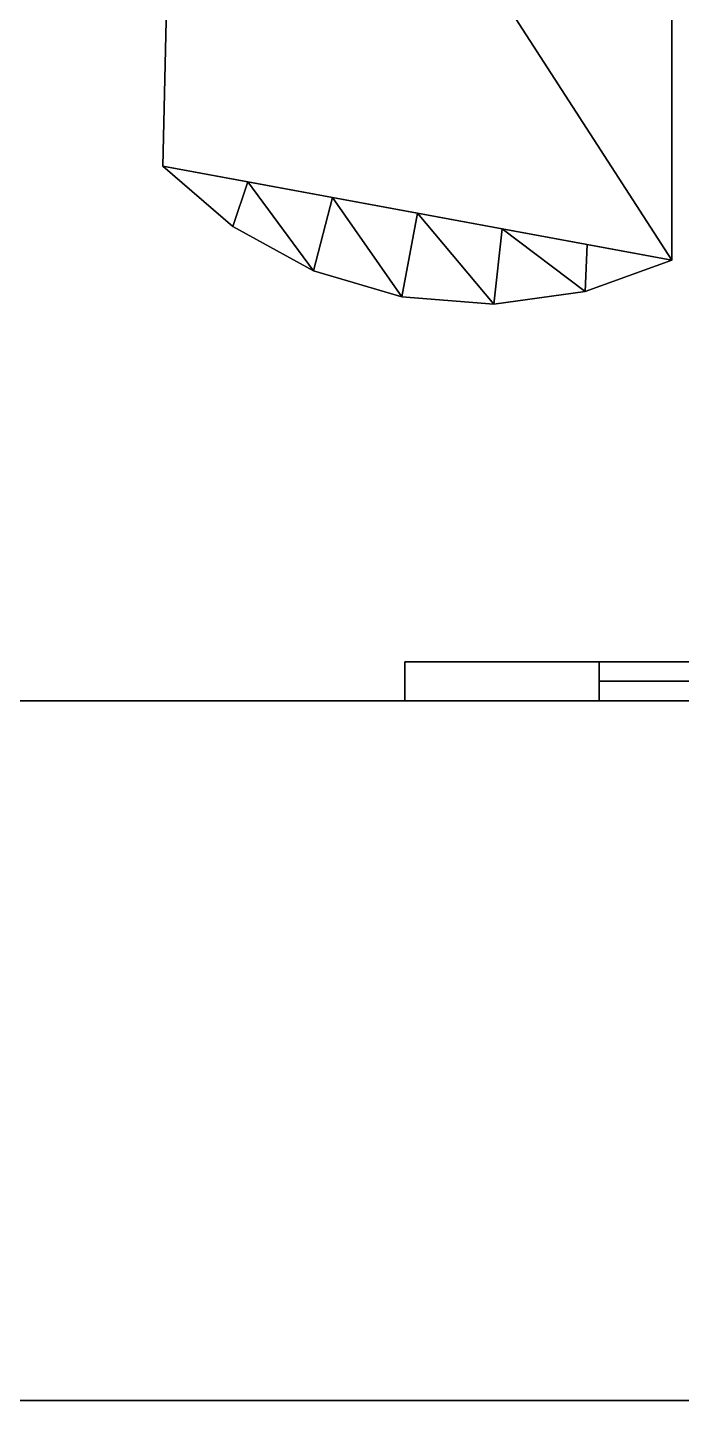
# Model space of a CAD drawing. Extents: x -469 to 3226, y 1395 to 4288.
# Drawn here: x 2039.26 to 2056.09, y 3539.89 to 3575.34 of the extents above; entities that cross this region are included whole.
import ezdxf

# ---------------------------------------------------------------- set-up
doc = ezdxf.new("R2010")
doc.units = 0
for name, color, linetype in [('LAYER0', 7, 'CONTINUOUS'), ('LAYER1', 7, 'CONTINUOUS'), ('LAYER161', 7, 'CONTINUOUS'), ('LAYER168', 7, 'CONTINUOUS'), ('LAYER169', 7, 'CONTINUOUS'), ('LAYER172', 7, 'CONTINUOUS'), ('LAYER288', 253, 'CONTINUOUS'), ('LAYER290', 28, 'CONTINUOUS'), ('LAYER291', 253, 'CONTINUOUS'), ('LAYER293', 28, 'CONTINUOUS'), ('LAYER294', 253, 'CONTINUOUS'), ('LAYER296', 28, 'CONTINUOUS'), ('LAYER297', 253, 'CONTINUOUS'), ('LAYER299', 28, 'CONTINUOUS'), ('LAYER300', 253, 'CONTINUOUS'), ('LAYER302', 28, 'CONTINUOUS'), ('LAYER303', 9, 'CONTINUOUS'), ('LAYER339', 9, 'CONTINUOUS')]:
    doc.layers.add(name, color=color, linetype=linetype)

msp = doc.modelspace()

# ---------------------------------------------------------------- linework, layer by layer
at = {"layer": 'LAYER0', "invisible_edges": 1}
for points in [[(3116.174, 4288.024, -5), (-468.8259, 1395.024, -5), (-468.8259, 4288.024, -5), (3116.174, 4288.024, -5)], [(-468.8259, 1395.024, -5), (3116.174, 4288.024, -5), (3116.174, 1395.024, -5), (-468.8259, 1395.024, -5)], [(3116.174, 1395.024), (-468.8259, 4288.024), (-468.8259, 1395.024), (3116.174, 1395.024)], [(-468.8259, 4288.024), (3116.174, 1395.024), (3116.174, 4288.024), (-468.8259, 4288.024)]]:
    msp.add_3dface(points, dxfattribs=at)
at = {"layer": 'LAYER161', "invisible_edges": 1}
for points in [[(1284.466, 4138.024, 2379), (2070.466, 3558.024, 2379), (2070.466, 4138.024, 2379), (1284.466, 4138.024, 2379)], [(2070.466, 3558.024, 2379), (1284.466, 4138.024, 2379), (1284.466, 3558.024, 2379), (2070.466, 3558.024, 2379)], [(1284.466, 3558.024, 2361), (2070.466, 4138.024, 2361), (2070.466, 3558.024, 2361), (1284.466, 3558.024, 2361)], [(2070.466, 4138.024, 2361), (1284.466, 3558.024, 2361), (1284.466, 4138.024, 2361), (2070.466, 4138.024, 2361)], [(1284.466, 3558.024, 2361), (2070.466, 3558.024, 2379), (1284.466, 3558.024, 2379), (1284.466, 3558.024, 2361)], [(2070.466, 3558.024, 2379), (1284.466, 3558.024, 2361), (2070.466, 3558.024, 2361), (2070.466, 3558.024, 2379)]]:
    msp.add_3dface(points, dxfattribs=at)
at = {"layer": 'LAYER168', "invisible_edges": 1}
for points in [[(1284.466, 4113.424, 2056), (2070.466, 3558.024, 2056), (2070.466, 4113.424, 2056), (1284.466, 4113.424, 2056)], [(2070.466, 3558.024, 2056), (1284.466, 4113.424, 2056), (1284.466, 3558.024, 2056), (2070.466, 3558.024, 2056)], [(1284.466, 3558.024, 2038), (2070.466, 4113.424, 2038), (2070.466, 3558.024, 2038), (1284.466, 3558.024, 2038)], [(2070.466, 4113.424, 2038), (1284.466, 3558.024, 2038), (1284.466, 4113.424, 2038), (2070.466, 4113.424, 2038)], [(1284.466, 3558.024, 2038), (2070.466, 3558.024, 2056), (1284.466, 3558.024, 2056), (1284.466, 3558.024, 2038)], [(2070.466, 3558.024, 2056), (1284.466, 3558.024, 2038), (2070.466, 3558.024, 2038), (2070.466, 3558.024, 2056)]]:
    msp.add_3dface(points, dxfattribs=at)
at = {"layer": 'LAYER169', "invisible_edges": 1}
for points in [[(1284.466, 4113.424, 916), (2070.466, 3558.024, 916), (2070.466, 4113.424, 916), (1284.466, 4113.424, 916)], [(2070.466, 3558.024, 916), (1284.466, 4113.424, 916), (1284.466, 3558.024, 916), (2070.466, 3558.024, 916)], [(1284.466, 3558.024, 898), (2070.466, 4113.424, 898), (2070.466, 3558.024, 898), (1284.466, 3558.024, 898)], [(2070.466, 4113.424, 898), (1284.466, 3558.024, 898), (1284.466, 4113.424, 898), (2070.466, 4113.424, 898)], [(1284.466, 3558.024, 898), (2070.466, 3558.024, 916), (1284.466, 3558.024, 916), (1284.466, 3558.024, 898)], [(2070.466, 3558.024, 916), (1284.466, 3558.024, 898), (2070.466, 3558.024, 898), (2070.466, 3558.024, 916)]]:
    msp.add_3dface(points, dxfattribs=at)
at = {"layer": 'LAYER172', "invisible_edges": 1}
for points in [[(2070.466, 4138.024, 80), (1284.466, 3558.024, 80), (1284.466, 4138.024, 80), (2070.466, 4138.024, 80)], [(1284.466, 3558.024, 80), (2070.466, 4138.024, 80), (2070.466, 3558.024, 80), (1284.466, 3558.024, 80)], [(2070.466, 3558.024, 98), (1284.466, 4138.024, 98), (1284.466, 3558.024, 98), (2070.466, 3558.024, 98)], [(1284.466, 4138.024, 98), (2070.466, 3558.024, 98), (2070.466, 4138.024, 98), (1284.466, 4138.024, 98)], [(2070.466, 3558.024, 98), (1284.466, 3558.024, 80), (2070.466, 3558.024, 80), (2070.466, 3558.024, 98)], [(1284.466, 3558.024, 80), (2070.466, 3558.024, 98), (1284.466, 3558.024, 98), (1284.466, 3558.024, 80)]]:
    msp.add_3dface(points, dxfattribs=at)
at = {"layer": 'LAYER288'}
for points in [[(2043.132, 3589.013, 189.7), (2042.741, 3571.779, 189.7), (2055.841, 3569.358, 189.7), (2043.132, 3589.013, 189.7)], [(2042.741, 3571.779, 176.3), (2042.741, 3571.779, 189.7), (2043.132, 3589.013, 189.7), (2042.741, 3571.779, 176.3)], [(2042.741, 3571.779, 176.3), (2043.132, 3589.013, 189.7), (2043.132, 3589.013, 176.3), (2042.741, 3571.779, 176.3)], [(2042.741, 3571.779, 176.3), (2043.132, 3589.013, 176.3), (2055.841, 3569.358, 176.3), (2042.741, 3571.779, 176.3)], [(2043.132, 3589.013, 189.7), (2055.841, 3569.358, 189.7), (2055.841, 3589.013, 189.7), (2043.132, 3589.013, 189.7)], [(2055.841, 3569.358, 176.3), (2043.132, 3589.013, 176.3), (2055.841, 3589.013, 176.3), (2055.841, 3569.358, 176.3)], [(2055.841, 3569.358, 176.3), (2055.841, 3589.013, 176.3), (2055.841, 3569.358, 189.7), (2055.841, 3569.358, 176.3)], [(2055.841, 3569.358, 189.7), (2055.841, 3589.013, 176.3), (2055.841, 3589.013, 189.7), (2055.841, 3569.358, 189.7)], [(2044.536, 3570.227, 176.3), (2044.536, 3570.227, 189.7), (2042.741, 3571.779, 189.7), (2044.536, 3570.227, 176.3)], [(2044.536, 3570.227, 176.3), (2042.741, 3571.779, 189.7), (2042.741, 3571.779, 176.3), (2044.536, 3570.227, 176.3)], [(2044.536, 3570.227, 189.7), (2044.924, 3571.375, 189.7), (2042.741, 3571.779, 189.7), (2044.536, 3570.227, 189.7)], [(2044.924, 3571.375, 176.3), (2044.536, 3570.227, 176.3), (2042.741, 3571.779, 176.3), (2044.924, 3571.375, 176.3)], [(2046.618, 3569.087, 189.7), (2044.924, 3571.375, 189.7), (2044.536, 3570.227, 189.7), (2046.618, 3569.087, 189.7)], [(2044.924, 3571.375, 176.3), (2046.618, 3569.087, 176.3), (2044.536, 3570.227, 176.3), (2044.924, 3571.375, 176.3)], [(2046.618, 3569.087, 189.7), (2047.108, 3570.972, 189.7), (2044.924, 3571.375, 189.7), (2046.618, 3569.087, 189.7)], [(2047.108, 3570.972, 176.3), (2046.618, 3569.087, 176.3), (2044.924, 3571.375, 176.3), (2047.108, 3570.972, 176.3)], [(2048.893, 3568.411, 189.7), (2047.108, 3570.972, 189.7), (2046.618, 3569.087, 189.7), (2048.893, 3568.411, 189.7)], [(2047.108, 3570.972, 176.3), (2048.893, 3568.411, 176.3), (2046.618, 3569.087, 176.3), (2047.108, 3570.972, 176.3)], [(2048.893, 3568.411, 189.7), (2049.291, 3570.568, 189.7), (2047.108, 3570.972, 189.7), (2048.893, 3568.411, 189.7)], [(2049.291, 3570.568, 176.3), (2048.893, 3568.411, 176.3), (2047.108, 3570.972, 176.3), (2049.291, 3570.568, 176.3)], [(2051.259, 3568.229, 189.7), (2049.291, 3570.568, 189.7), (2048.893, 3568.411, 189.7), (2051.259, 3568.229, 189.7)], [(2049.291, 3570.568, 176.3), (2051.259, 3568.229, 176.3), (2048.893, 3568.411, 176.3), (2049.291, 3570.568, 176.3)], [(2051.259, 3568.229, 189.7), (2051.474, 3570.165, 189.7), (2049.291, 3570.568, 189.7), (2051.259, 3568.229, 189.7)], [(2051.474, 3570.165, 176.3), (2051.259, 3568.229, 176.3), (2049.291, 3570.568, 176.3), (2051.474, 3570.165, 176.3)], [(2046.618, 3569.087, 176.3), (2046.618, 3569.087, 189.7), (2044.536, 3570.227, 189.7), (2046.618, 3569.087, 176.3)], [(2046.618, 3569.087, 176.3), (2044.536, 3570.227, 189.7), (2044.536, 3570.227, 176.3), (2046.618, 3569.087, 176.3)], [(2053.61, 3568.55, 189.7), (2051.474, 3570.165, 189.7), (2051.259, 3568.229, 189.7), (2053.61, 3568.55, 189.7)], [(2051.474, 3570.165, 176.3), (2053.61, 3568.55, 176.3), (2051.259, 3568.229, 176.3), (2051.474, 3570.165, 176.3)], [(2053.61, 3568.55, 189.7), (2053.658, 3569.761, 189.7), (2051.474, 3570.165, 189.7), (2053.61, 3568.55, 189.7)], [(2053.658, 3569.761, 176.3), (2053.61, 3568.55, 176.3), (2051.474, 3570.165, 176.3), (2053.658, 3569.761, 176.3)], [(2055.841, 3569.358, 189.7), (2053.658, 3569.761, 189.7), (2053.61, 3568.55, 189.7), (2055.841, 3569.358, 189.7)], [(2053.658, 3569.761, 176.3), (2055.841, 3569.358, 176.3), (2053.61, 3568.55, 176.3), (2053.658, 3569.761, 176.3)], [(2055.841, 3569.358, 176.3), (2055.841, 3569.358, 189.7), (2053.61, 3568.55, 189.7), (2055.841, 3569.358, 176.3)], [(2055.841, 3569.358, 176.3), (2053.61, 3568.55, 189.7), (2053.61, 3568.55, 176.3), (2055.841, 3569.358, 176.3)], [(2048.893, 3568.411, 176.3), (2048.893, 3568.411, 189.7), (2046.618, 3569.087, 189.7), (2048.893, 3568.411, 176.3)], [(2048.893, 3568.411, 176.3), (2046.618, 3569.087, 189.7), (2046.618, 3569.087, 176.3), (2048.893, 3568.411, 176.3)], [(2051.259, 3568.229, 176.3), (2051.259, 3568.229, 189.7), (2048.893, 3568.411, 189.7), (2051.259, 3568.229, 176.3)], [(2051.259, 3568.229, 176.3), (2048.893, 3568.411, 189.7), (2048.893, 3568.411, 176.3), (2051.259, 3568.229, 176.3)], [(2053.61, 3568.55, 176.3), (2053.61, 3568.55, 189.7), (2051.259, 3568.229, 189.7), (2053.61, 3568.55, 176.3)], [(2053.61, 3568.55, 176.3), (2051.259, 3568.229, 189.7), (2051.259, 3568.229, 176.3), (2053.61, 3568.55, 176.3)]]:
    msp.add_3dface(points, dxfattribs=at)
at = {"layer": 'LAYER290'}
for points in [[(2048.966, 3559.024, 204), (2048.966, 3558.024, 204), (2048.966, 3559.024, 204)], [(2048.966, 3559.024, 162), (2066.966, 3559.024, 162), (2066.966, 3559.024, 162), (2048.966, 3559.024, 162)], [(2048.966, 3559.024, 204), (2066.966, 3559.024, 204), (2066.966, 3559.024, 204), (2048.966, 3559.024, 204)], [(2066.966, 3559.024, 162), (2066.966, 3558.024, 162), (2048.966, 3558.024, 162), (2048.966, 3559.024, 162)], [(2048.966, 3558.024, 162), (2048.966, 3558.024, 204), (2048.966, 3559.024, 204), (2048.966, 3559.024, 162)], [(2066.966, 3559.024, 204), (2066.966, 3558.024, 204), (2048.966, 3558.024, 204), (2048.966, 3559.024, 204)], [(2053.966, 3559.024, 174), (2053.966, 3558.024, 174), (2053.966, 3558.024, 192), (2053.966, 3559.024, 192)], [(2053.966, 3559.024, 174), (2053.966, 3558.024, 174), (2066.966, 3558.024, 174), (2066.966, 3559.024, 174)], [(2053.966, 3559.024, 192), (2053.966, 3558.024, 192), (2066.966, 3558.024, 192), (2066.966, 3559.024, 192)], [(2048.966, 3558.024, 162), (2066.966, 3558.024, 162), (2066.966, 3558.024, 204), (2048.966, 3558.024, 204)], [(2053.966, 3558.024, 174), (2053.966, 3558.024, 192), (2053.966, 3558.024, 174)]]:
    msp.add_3dface(points, dxfattribs=at)
for points, invisible_edges in [([(2048.966, 3559.024, 204), (2048.966, 3559.024, 162), (2053.966, 3559.024, 174), (2053.966, 3559.024, 192)], 10), ([(2048.966, 3559.024, 162), (2053.966, 3559.024, 174), (2066.966, 3559.024, 174), (2066.966, 3559.024, 162)], 1), ([(2048.966, 3559.024, 204), (2053.966, 3559.024, 192), (2066.966, 3559.024, 192), (2066.966, 3559.024, 204)], 1), ([(2066.966, 3558.524, 192), (2066.966, 3558.524, 174), (2053.966, 3558.524, 174), (2053.966, 3558.524, 192)], 1)]:
    msp.add_3dface(points, dxfattribs=dict(at, invisible_edges=invisible_edges))
at = {"layer": 'LAYER291'}
for points in [[(2043.132, 3589.013, 713.2), (2042.741, 3571.779, 713.2), (2055.841, 3569.358, 713.2), (2043.132, 3589.013, 713.2)], [(2042.741, 3571.779, 699.8), (2042.741, 3571.779, 713.2), (2043.132, 3589.013, 713.2), (2042.741, 3571.779, 699.8)], [(2042.741, 3571.779, 699.8), (2043.132, 3589.013, 713.2), (2043.132, 3589.013, 699.8), (2042.741, 3571.779, 699.8)], [(2042.741, 3571.779, 699.8), (2043.132, 3589.013, 699.8), (2055.841, 3569.358, 699.8), (2042.741, 3571.779, 699.8)], [(2043.132, 3589.013, 713.2), (2055.841, 3569.358, 713.2), (2055.841, 3589.013, 713.2), (2043.132, 3589.013, 713.2)], [(2055.841, 3569.358, 699.8), (2043.132, 3589.013, 699.8), (2055.841, 3589.013, 699.8), (2055.841, 3569.358, 699.8)], [(2055.841, 3569.358, 699.8), (2055.841, 3589.013, 699.8), (2055.841, 3569.358, 713.2), (2055.841, 3569.358, 699.8)], [(2055.841, 3569.358, 713.2), (2055.841, 3589.013, 699.8), (2055.841, 3589.013, 713.2), (2055.841, 3569.358, 713.2)], [(2044.536, 3570.227, 699.8), (2044.536, 3570.227, 713.2), (2042.741, 3571.779, 713.2), (2044.536, 3570.227, 699.8)], [(2044.536, 3570.227, 699.8), (2042.741, 3571.779, 713.2), (2042.741, 3571.779, 699.8), (2044.536, 3570.227, 699.8)], [(2044.536, 3570.227, 713.2), (2044.924, 3571.375, 713.2), (2042.741, 3571.779, 713.2), (2044.536, 3570.227, 713.2)], [(2044.924, 3571.375, 699.8), (2044.536, 3570.227, 699.8), (2042.741, 3571.779, 699.8), (2044.924, 3571.375, 699.8)], [(2046.618, 3569.087, 713.2), (2044.924, 3571.375, 713.2), (2044.536, 3570.227, 713.2), (2046.618, 3569.087, 713.2)], [(2044.924, 3571.375, 699.8), (2046.618, 3569.087, 699.8), (2044.536, 3570.227, 699.8), (2044.924, 3571.375, 699.8)], [(2046.618, 3569.087, 713.2), (2047.108, 3570.972, 713.2), (2044.924, 3571.375, 713.2), (2046.618, 3569.087, 713.2)], [(2047.108, 3570.972, 699.8), (2046.618, 3569.087, 699.8), (2044.924, 3571.375, 699.8), (2047.108, 3570.972, 699.8)], [(2048.893, 3568.411, 713.2), (2047.108, 3570.972, 713.2), (2046.618, 3569.087, 713.2), (2048.893, 3568.411, 713.2)], [(2047.108, 3570.972, 699.8), (2048.893, 3568.411, 699.8), (2046.618, 3569.087, 699.8), (2047.108, 3570.972, 699.8)], [(2048.893, 3568.411, 713.2), (2049.291, 3570.568, 713.2), (2047.108, 3570.972, 713.2), (2048.893, 3568.411, 713.2)], [(2049.291, 3570.568, 699.8), (2048.893, 3568.411, 699.8), (2047.108, 3570.972, 699.8), (2049.291, 3570.568, 699.8)], [(2051.259, 3568.229, 713.2), (2049.291, 3570.568, 713.2), (2048.893, 3568.411, 713.2), (2051.259, 3568.229, 713.2)], [(2049.291, 3570.568, 699.8), (2051.259, 3568.229, 699.8), (2048.893, 3568.411, 699.8), (2049.291, 3570.568, 699.8)], [(2051.259, 3568.229, 713.2), (2051.474, 3570.165, 713.2), (2049.291, 3570.568, 713.2), (2051.259, 3568.229, 713.2)], [(2051.474, 3570.165, 699.8), (2051.259, 3568.229, 699.8), (2049.291, 3570.568, 699.8), (2051.474, 3570.165, 699.8)], [(2046.618, 3569.087, 699.8), (2046.618, 3569.087, 713.2), (2044.536, 3570.227, 713.2), (2046.618, 3569.087, 699.8)], [(2046.618, 3569.087, 699.8), (2044.536, 3570.227, 713.2), (2044.536, 3570.227, 699.8), (2046.618, 3569.087, 699.8)], [(2053.61, 3568.55, 713.2), (2051.474, 3570.165, 713.2), (2051.259, 3568.229, 713.2), (2053.61, 3568.55, 713.2)], [(2051.474, 3570.165, 699.8), (2053.61, 3568.55, 699.8), (2051.259, 3568.229, 699.8), (2051.474, 3570.165, 699.8)], [(2053.61, 3568.55, 713.2), (2053.658, 3569.761, 713.2), (2051.474, 3570.165, 713.2), (2053.61, 3568.55, 713.2)], [(2053.658, 3569.761, 699.8), (2053.61, 3568.55, 699.8), (2051.474, 3570.165, 699.8), (2053.658, 3569.761, 699.8)], [(2055.841, 3569.358, 713.2), (2053.658, 3569.761, 713.2), (2053.61, 3568.55, 713.2), (2055.841, 3569.358, 713.2)], [(2053.658, 3569.761, 699.8), (2055.841, 3569.358, 699.8), (2053.61, 3568.55, 699.8), (2053.658, 3569.761, 699.8)], [(2055.841, 3569.358, 699.8), (2055.841, 3569.358, 713.2), (2053.61, 3568.55, 713.2), (2055.841, 3569.358, 699.8)], [(2055.841, 3569.358, 699.8), (2053.61, 3568.55, 713.2), (2053.61, 3568.55, 699.8), (2055.841, 3569.358, 699.8)], [(2048.893, 3568.411, 699.8), (2048.893, 3568.411, 713.2), (2046.618, 3569.087, 713.2), (2048.893, 3568.411, 699.8)], [(2048.893, 3568.411, 699.8), (2046.618, 3569.087, 713.2), (2046.618, 3569.087, 699.8), (2048.893, 3568.411, 699.8)], [(2051.259, 3568.229, 699.8), (2051.259, 3568.229, 713.2), (2048.893, 3568.411, 713.2), (2051.259, 3568.229, 699.8)], [(2051.259, 3568.229, 699.8), (2048.893, 3568.411, 713.2), (2048.893, 3568.411, 699.8), (2051.259, 3568.229, 699.8)], [(2053.61, 3568.55, 699.8), (2053.61, 3568.55, 713.2), (2051.259, 3568.229, 713.2), (2053.61, 3568.55, 699.8)], [(2053.61, 3568.55, 699.8), (2051.259, 3568.229, 713.2), (2051.259, 3568.229, 699.8), (2053.61, 3568.55, 699.8)]]:
    msp.add_3dface(points, dxfattribs=at)
at = {"layer": 'LAYER293'}
for points in [[(2048.966, 3559.024, 727.5), (2048.966, 3558.024, 727.5), (2048.966, 3559.024, 727.5)], [(2048.966, 3559.024, 685.5), (2066.966, 3559.024, 685.5), (2066.966, 3559.024, 685.5), (2048.966, 3559.024, 685.5)], [(2048.966, 3559.024, 727.5), (2066.966, 3559.024, 727.5), (2066.966, 3559.024, 727.5), (2048.966, 3559.024, 727.5)], [(2066.966, 3559.024, 685.5), (2066.966, 3558.024, 685.5), (2048.966, 3558.024, 685.5), (2048.966, 3559.024, 685.5)], [(2048.966, 3558.024, 685.5), (2048.966, 3558.024, 727.5), (2048.966, 3559.024, 727.5), (2048.966, 3559.024, 685.5)], [(2066.966, 3559.024, 727.5), (2066.966, 3558.024, 727.5), (2048.966, 3558.024, 727.5), (2048.966, 3559.024, 727.5)], [(2053.966, 3559.024, 697.5), (2053.966, 3558.024, 697.5), (2053.966, 3558.024, 715.5), (2053.966, 3559.024, 715.5)], [(2053.966, 3559.024, 697.5), (2053.966, 3558.024, 697.5), (2066.966, 3558.024, 697.5), (2066.966, 3559.024, 697.5)], [(2053.966, 3559.024, 715.5), (2053.966, 3558.024, 715.5), (2066.966, 3558.024, 715.5), (2066.966, 3559.024, 715.5)], [(2048.966, 3558.024, 685.5), (2066.966, 3558.024, 685.5), (2066.966, 3558.024, 727.5), (2048.966, 3558.024, 727.5)], [(2053.966, 3558.024, 697.5), (2053.966, 3558.024, 715.5), (2053.966, 3558.024, 697.5)]]:
    msp.add_3dface(points, dxfattribs=at)
for points, invisible_edges in [([(2048.966, 3559.024, 727.5), (2048.966, 3559.024, 685.5), (2053.966, 3559.024, 697.5), (2053.966, 3559.024, 715.5)], 10), ([(2048.966, 3559.024, 685.5), (2053.966, 3559.024, 697.5), (2066.966, 3559.024, 697.5), (2066.966, 3559.024, 685.5)], 1), ([(2048.966, 3559.024, 727.5), (2053.966, 3559.024, 715.5), (2066.966, 3559.024, 715.5), (2066.966, 3559.024, 727.5)], 1), ([(2066.966, 3558.524, 715.5), (2066.966, 3558.524, 697.5), (2053.966, 3558.524, 697.5), (2053.966, 3558.524, 715.5)], 1)]:
    msp.add_3dface(points, dxfattribs=dict(at, invisible_edges=invisible_edges))
at = {"layer": 'LAYER294'}
for points in [[(2043.132, 3589.013, 1236.7), (2042.741, 3571.779, 1236.7), (2055.841, 3569.358, 1236.7), (2043.132, 3589.013, 1236.7)], [(2042.741, 3571.779, 1223.3), (2042.741, 3571.779, 1236.7), (2043.132, 3589.013, 1236.7), (2042.741, 3571.779, 1223.3)], [(2042.741, 3571.779, 1223.3), (2043.132, 3589.013, 1236.7), (2043.132, 3589.013, 1223.3), (2042.741, 3571.779, 1223.3)], [(2042.741, 3571.779, 1223.3), (2043.132, 3589.013, 1223.3), (2055.841, 3569.358, 1223.3), (2042.741, 3571.779, 1223.3)], [(2043.132, 3589.013, 1236.7), (2055.841, 3569.358, 1236.7), (2055.841, 3589.013, 1236.7), (2043.132, 3589.013, 1236.7)], [(2055.841, 3569.358, 1223.3), (2043.132, 3589.013, 1223.3), (2055.841, 3589.013, 1223.3), (2055.841, 3569.358, 1223.3)], [(2055.841, 3569.358, 1223.3), (2055.841, 3589.013, 1223.3), (2055.841, 3569.358, 1236.7), (2055.841, 3569.358, 1223.3)], [(2055.841, 3569.358, 1236.7), (2055.841, 3589.013, 1223.3), (2055.841, 3589.013, 1236.7), (2055.841, 3569.358, 1236.7)], [(2044.536, 3570.227, 1223.3), (2044.536, 3570.227, 1236.7), (2042.741, 3571.779, 1236.7), (2044.536, 3570.227, 1223.3)], [(2044.536, 3570.227, 1223.3), (2042.741, 3571.779, 1236.7), (2042.741, 3571.779, 1223.3), (2044.536, 3570.227, 1223.3)], [(2044.536, 3570.227, 1236.7), (2044.924, 3571.375, 1236.7), (2042.741, 3571.779, 1236.7), (2044.536, 3570.227, 1236.7)], [(2044.924, 3571.375, 1223.3), (2044.536, 3570.227, 1223.3), (2042.741, 3571.779, 1223.3), (2044.924, 3571.375, 1223.3)], [(2046.618, 3569.087, 1236.7), (2044.924, 3571.375, 1236.7), (2044.536, 3570.227, 1236.7), (2046.618, 3569.087, 1236.7)], [(2044.924, 3571.375, 1223.3), (2046.618, 3569.087, 1223.3), (2044.536, 3570.227, 1223.3), (2044.924, 3571.375, 1223.3)], [(2046.618, 3569.087, 1236.7), (2047.108, 3570.972, 1236.7), (2044.924, 3571.375, 1236.7), (2046.618, 3569.087, 1236.7)], [(2047.108, 3570.972, 1223.3), (2046.618, 3569.087, 1223.3), (2044.924, 3571.375, 1223.3), (2047.108, 3570.972, 1223.3)], [(2048.893, 3568.411, 1236.7), (2047.108, 3570.972, 1236.7), (2046.618, 3569.087, 1236.7), (2048.893, 3568.411, 1236.7)], [(2047.108, 3570.972, 1223.3), (2048.893, 3568.411, 1223.3), (2046.618, 3569.087, 1223.3), (2047.108, 3570.972, 1223.3)], [(2048.893, 3568.411, 1236.7), (2049.291, 3570.568, 1236.7), (2047.108, 3570.972, 1236.7), (2048.893, 3568.411, 1236.7)], [(2049.291, 3570.568, 1223.3), (2048.893, 3568.411, 1223.3), (2047.108, 3570.972, 1223.3), (2049.291, 3570.568, 1223.3)], [(2051.259, 3568.229, 1236.7), (2049.291, 3570.568, 1236.7), (2048.893, 3568.411, 1236.7), (2051.259, 3568.229, 1236.7)], [(2049.291, 3570.568, 1223.3), (2051.259, 3568.229, 1223.3), (2048.893, 3568.411, 1223.3), (2049.291, 3570.568, 1223.3)], [(2051.259, 3568.229, 1236.7), (2051.474, 3570.165, 1236.7), (2049.291, 3570.568, 1236.7), (2051.259, 3568.229, 1236.7)], [(2051.474, 3570.165, 1223.3), (2051.259, 3568.229, 1223.3), (2049.291, 3570.568, 1223.3), (2051.474, 3570.165, 1223.3)], [(2046.618, 3569.087, 1223.3), (2046.618, 3569.087, 1236.7), (2044.536, 3570.227, 1236.7), (2046.618, 3569.087, 1223.3)], [(2046.618, 3569.087, 1223.3), (2044.536, 3570.227, 1236.7), (2044.536, 3570.227, 1223.3), (2046.618, 3569.087, 1223.3)], [(2053.61, 3568.55, 1236.7), (2051.474, 3570.165, 1236.7), (2051.259, 3568.229, 1236.7), (2053.61, 3568.55, 1236.7)], [(2051.474, 3570.165, 1223.3), (2053.61, 3568.55, 1223.3), (2051.259, 3568.229, 1223.3), (2051.474, 3570.165, 1223.3)], [(2053.61, 3568.55, 1236.7), (2053.658, 3569.761, 1236.7), (2051.474, 3570.165, 1236.7), (2053.61, 3568.55, 1236.7)], [(2053.658, 3569.761, 1223.3), (2053.61, 3568.55, 1223.3), (2051.474, 3570.165, 1223.3), (2053.658, 3569.761, 1223.3)], [(2055.841, 3569.358, 1236.7), (2053.658, 3569.761, 1236.7), (2053.61, 3568.55, 1236.7), (2055.841, 3569.358, 1236.7)], [(2053.658, 3569.761, 1223.3), (2055.841, 3569.358, 1223.3), (2053.61, 3568.55, 1223.3), (2053.658, 3569.761, 1223.3)], [(2055.841, 3569.358, 1223.3), (2055.841, 3569.358, 1236.7), (2053.61, 3568.55, 1236.7), (2055.841, 3569.358, 1223.3)], [(2055.841, 3569.358, 1223.3), (2053.61, 3568.55, 1236.7), (2053.61, 3568.55, 1223.3), (2055.841, 3569.358, 1223.3)], [(2048.893, 3568.411, 1223.3), (2048.893, 3568.411, 1236.7), (2046.618, 3569.087, 1236.7), (2048.893, 3568.411, 1223.3)], [(2048.893, 3568.411, 1223.3), (2046.618, 3569.087, 1236.7), (2046.618, 3569.087, 1223.3), (2048.893, 3568.411, 1223.3)], [(2051.259, 3568.229, 1223.3), (2051.259, 3568.229, 1236.7), (2048.893, 3568.411, 1236.7), (2051.259, 3568.229, 1223.3)], [(2051.259, 3568.229, 1223.3), (2048.893, 3568.411, 1236.7), (2048.893, 3568.411, 1223.3), (2051.259, 3568.229, 1223.3)], [(2053.61, 3568.55, 1223.3), (2053.61, 3568.55, 1236.7), (2051.259, 3568.229, 1236.7), (2053.61, 3568.55, 1223.3)], [(2053.61, 3568.55, 1223.3), (2051.259, 3568.229, 1236.7), (2051.259, 3568.229, 1223.3), (2053.61, 3568.55, 1223.3)]]:
    msp.add_3dface(points, dxfattribs=at)
at = {"layer": 'LAYER296'}
for points in [[(2048.966, 3559.024, 1251), (2048.966, 3558.024, 1251), (2048.966, 3559.024, 1251)], [(2048.966, 3559.024, 1209), (2066.966, 3559.024, 1209), (2066.966, 3559.024, 1209), (2048.966, 3559.024, 1209)], [(2048.966, 3559.024, 1251), (2066.966, 3559.024, 1251), (2066.966, 3559.024, 1251), (2048.966, 3559.024, 1251)], [(2066.966, 3559.024, 1209), (2066.966, 3558.024, 1209), (2048.966, 3558.024, 1209), (2048.966, 3559.024, 1209)], [(2048.966, 3558.024, 1209), (2048.966, 3558.024, 1251), (2048.966, 3559.024, 1251), (2048.966, 3559.024, 1209)], [(2066.966, 3559.024, 1251), (2066.966, 3558.024, 1251), (2048.966, 3558.024, 1251), (2048.966, 3559.024, 1251)], [(2053.966, 3559.024, 1221), (2053.966, 3558.024, 1221), (2053.966, 3558.024, 1239), (2053.966, 3559.024, 1239)], [(2053.966, 3559.024, 1221), (2053.966, 3558.024, 1221), (2066.966, 3558.024, 1221), (2066.966, 3559.024, 1221)], [(2053.966, 3559.024, 1239), (2053.966, 3558.024, 1239), (2066.966, 3558.024, 1239), (2066.966, 3559.024, 1239)], [(2048.966, 3558.024, 1209), (2066.966, 3558.024, 1209), (2066.966, 3558.024, 1251), (2048.966, 3558.024, 1251)], [(2053.966, 3558.024, 1221), (2053.966, 3558.024, 1239), (2053.966, 3558.024, 1221)]]:
    msp.add_3dface(points, dxfattribs=at)
for points, invisible_edges in [([(2048.966, 3559.024, 1251), (2048.966, 3559.024, 1209), (2053.966, 3559.024, 1221), (2053.966, 3559.024, 1239)], 10), ([(2048.966, 3559.024, 1209), (2053.966, 3559.024, 1221), (2066.966, 3559.024, 1221), (2066.966, 3559.024, 1209)], 1), ([(2048.966, 3559.024, 1251), (2053.966, 3559.024, 1239), (2066.966, 3559.024, 1239), (2066.966, 3559.024, 1251)], 1), ([(2066.966, 3558.524, 1239), (2066.966, 3558.524, 1221), (2053.966, 3558.524, 1221), (2053.966, 3558.524, 1239)], 1)]:
    msp.add_3dface(points, dxfattribs=dict(at, invisible_edges=invisible_edges))
at = {"layer": 'LAYER297'}
for points in [[(2043.132, 3589.013, 1760.2), (2042.741, 3571.779, 1760.2), (2055.841, 3569.358, 1760.2), (2043.132, 3589.013, 1760.2)], [(2042.741, 3571.779, 1746.8), (2042.741, 3571.779, 1760.2), (2043.132, 3589.013, 1760.2), (2042.741, 3571.779, 1746.8)], [(2042.741, 3571.779, 1746.8), (2043.132, 3589.013, 1760.2), (2043.132, 3589.013, 1746.8), (2042.741, 3571.779, 1746.8)], [(2042.741, 3571.779, 1746.8), (2043.132, 3589.013, 1746.8), (2055.841, 3569.358, 1746.8), (2042.741, 3571.779, 1746.8)], [(2043.132, 3589.013, 1760.2), (2055.841, 3569.358, 1760.2), (2055.841, 3589.013, 1760.2), (2043.132, 3589.013, 1760.2)], [(2055.841, 3569.358, 1746.8), (2043.132, 3589.013, 1746.8), (2055.841, 3589.013, 1746.8), (2055.841, 3569.358, 1746.8)], [(2055.841, 3569.358, 1746.8), (2055.841, 3589.013, 1746.8), (2055.841, 3569.358, 1760.2), (2055.841, 3569.358, 1746.8)], [(2055.841, 3569.358, 1760.2), (2055.841, 3589.013, 1746.8), (2055.841, 3589.013, 1760.2), (2055.841, 3569.358, 1760.2)], [(2044.536, 3570.227, 1746.8), (2044.536, 3570.227, 1760.2), (2042.741, 3571.779, 1760.2), (2044.536, 3570.227, 1746.8)], [(2044.536, 3570.227, 1746.8), (2042.741, 3571.779, 1760.2), (2042.741, 3571.779, 1746.8), (2044.536, 3570.227, 1746.8)], [(2044.536, 3570.227, 1760.2), (2044.924, 3571.375, 1760.2), (2042.741, 3571.779, 1760.2), (2044.536, 3570.227, 1760.2)], [(2044.924, 3571.375, 1746.8), (2044.536, 3570.227, 1746.8), (2042.741, 3571.779, 1746.8), (2044.924, 3571.375, 1746.8)], [(2046.618, 3569.087, 1760.2), (2044.924, 3571.375, 1760.2), (2044.536, 3570.227, 1760.2), (2046.618, 3569.087, 1760.2)], [(2044.924, 3571.375, 1746.8), (2046.618, 3569.087, 1746.8), (2044.536, 3570.227, 1746.8), (2044.924, 3571.375, 1746.8)], [(2046.618, 3569.087, 1760.2), (2047.108, 3570.972, 1760.2), (2044.924, 3571.375, 1760.2), (2046.618, 3569.087, 1760.2)], [(2047.108, 3570.972, 1746.8), (2046.618, 3569.087, 1746.8), (2044.924, 3571.375, 1746.8), (2047.108, 3570.972, 1746.8)], [(2048.893, 3568.411, 1760.2), (2047.108, 3570.972, 1760.2), (2046.618, 3569.087, 1760.2), (2048.893, 3568.411, 1760.2)], [(2047.108, 3570.972, 1746.8), (2048.893, 3568.411, 1746.8), (2046.618, 3569.087, 1746.8), (2047.108, 3570.972, 1746.8)], [(2048.893, 3568.411, 1760.2), (2049.291, 3570.568, 1760.2), (2047.108, 3570.972, 1760.2), (2048.893, 3568.411, 1760.2)], [(2049.291, 3570.568, 1746.8), (2048.893, 3568.411, 1746.8), (2047.108, 3570.972, 1746.8), (2049.291, 3570.568, 1746.8)], [(2051.259, 3568.229, 1760.2), (2049.291, 3570.568, 1760.2), (2048.893, 3568.411, 1760.2), (2051.259, 3568.229, 1760.2)], [(2049.291, 3570.568, 1746.8), (2051.259, 3568.229, 1746.8), (2048.893, 3568.411, 1746.8), (2049.291, 3570.568, 1746.8)], [(2051.259, 3568.229, 1760.2), (2051.474, 3570.165, 1760.2), (2049.291, 3570.568, 1760.2), (2051.259, 3568.229, 1760.2)], [(2051.474, 3570.165, 1746.8), (2051.259, 3568.229, 1746.8), (2049.291, 3570.568, 1746.8), (2051.474, 3570.165, 1746.8)], [(2046.618, 3569.087, 1746.8), (2046.618, 3569.087, 1760.2), (2044.536, 3570.227, 1760.2), (2046.618, 3569.087, 1746.8)], [(2046.618, 3569.087, 1746.8), (2044.536, 3570.227, 1760.2), (2044.536, 3570.227, 1746.8), (2046.618, 3569.087, 1746.8)], [(2053.61, 3568.55, 1760.2), (2051.474, 3570.165, 1760.2), (2051.259, 3568.229, 1760.2), (2053.61, 3568.55, 1760.2)], [(2051.474, 3570.165, 1746.8), (2053.61, 3568.55, 1746.8), (2051.259, 3568.229, 1746.8), (2051.474, 3570.165, 1746.8)], [(2053.61, 3568.55, 1760.2), (2053.658, 3569.761, 1760.2), (2051.474, 3570.165, 1760.2), (2053.61, 3568.55, 1760.2)], [(2053.658, 3569.761, 1746.8), (2053.61, 3568.55, 1746.8), (2051.474, 3570.165, 1746.8), (2053.658, 3569.761, 1746.8)], [(2055.841, 3569.358, 1760.2), (2053.658, 3569.761, 1760.2), (2053.61, 3568.55, 1760.2), (2055.841, 3569.358, 1760.2)], [(2053.658, 3569.761, 1746.8), (2055.841, 3569.358, 1746.8), (2053.61, 3568.55, 1746.8), (2053.658, 3569.761, 1746.8)], [(2055.841, 3569.358, 1746.8), (2055.841, 3569.358, 1760.2), (2053.61, 3568.55, 1760.2), (2055.841, 3569.358, 1746.8)], [(2055.841, 3569.358, 1746.8), (2053.61, 3568.55, 1760.2), (2053.61, 3568.55, 1746.8), (2055.841, 3569.358, 1746.8)], [(2048.893, 3568.411, 1746.8), (2048.893, 3568.411, 1760.2), (2046.618, 3569.087, 1760.2), (2048.893, 3568.411, 1746.8)], [(2048.893, 3568.411, 1746.8), (2046.618, 3569.087, 1760.2), (2046.618, 3569.087, 1746.8), (2048.893, 3568.411, 1746.8)], [(2051.259, 3568.229, 1746.8), (2051.259, 3568.229, 1760.2), (2048.893, 3568.411, 1760.2), (2051.259, 3568.229, 1746.8)], [(2051.259, 3568.229, 1746.8), (2048.893, 3568.411, 1760.2), (2048.893, 3568.411, 1746.8), (2051.259, 3568.229, 1746.8)], [(2053.61, 3568.55, 1746.8), (2053.61, 3568.55, 1760.2), (2051.259, 3568.229, 1760.2), (2053.61, 3568.55, 1746.8)], [(2053.61, 3568.55, 1746.8), (2051.259, 3568.229, 1760.2), (2051.259, 3568.229, 1746.8), (2053.61, 3568.55, 1746.8)]]:
    msp.add_3dface(points, dxfattribs=at)
at = {"layer": 'LAYER299'}
for points in [[(2048.966, 3559.024, 1774.5), (2048.966, 3558.024, 1774.5), (2048.966, 3559.024, 1774.5)], [(2048.966, 3559.024, 1732.5), (2066.966, 3559.024, 1732.5), (2066.966, 3559.024, 1732.5), (2048.966, 3559.024, 1732.5)], [(2048.966, 3559.024, 1774.5), (2066.966, 3559.024, 1774.5), (2066.966, 3559.024, 1774.5), (2048.966, 3559.024, 1774.5)], [(2066.966, 3559.024, 1732.5), (2066.966, 3558.024, 1732.5), (2048.966, 3558.024, 1732.5), (2048.966, 3559.024, 1732.5)], [(2048.966, 3558.024, 1732.5), (2048.966, 3558.024, 1774.5), (2048.966, 3559.024, 1774.5), (2048.966, 3559.024, 1732.5)], [(2066.966, 3559.024, 1774.5), (2066.966, 3558.024, 1774.5), (2048.966, 3558.024, 1774.5), (2048.966, 3559.024, 1774.5)], [(2053.966, 3559.024, 1744.5), (2053.966, 3558.024, 1744.5), (2053.966, 3558.024, 1762.5), (2053.966, 3559.024, 1762.5)], [(2053.966, 3559.024, 1744.5), (2053.966, 3558.024, 1744.5), (2066.966, 3558.024, 1744.5), (2066.966, 3559.024, 1744.5)], [(2053.966, 3559.024, 1762.5), (2053.966, 3558.024, 1762.5), (2066.966, 3558.024, 1762.5), (2066.966, 3559.024, 1762.5)], [(2048.966, 3558.024, 1732.5), (2066.966, 3558.024, 1732.5), (2066.966, 3558.024, 1774.5), (2048.966, 3558.024, 1774.5)], [(2053.966, 3558.024, 1744.5), (2053.966, 3558.024, 1762.5), (2053.966, 3558.024, 1744.5)]]:
    msp.add_3dface(points, dxfattribs=at)
for points, invisible_edges in [([(2048.966, 3559.024, 1774.5), (2048.966, 3559.024, 1732.5), (2053.966, 3559.024, 1744.5), (2053.966, 3559.024, 1762.5)], 10), ([(2048.966, 3559.024, 1732.5), (2053.966, 3559.024, 1744.5), (2066.966, 3559.024, 1744.5), (2066.966, 3559.024, 1732.5)], 1), ([(2048.966, 3559.024, 1774.5), (2053.966, 3559.024, 1762.5), (2066.966, 3559.024, 1762.5), (2066.966, 3559.024, 1774.5)], 1), ([(2066.966, 3558.524, 1762.5), (2066.966, 3558.524, 1744.5), (2053.966, 3558.524, 1744.5), (2053.966, 3558.524, 1762.5)], 1)]:
    msp.add_3dface(points, dxfattribs=dict(at, invisible_edges=invisible_edges))
at = {"layer": 'LAYER300'}
for points in [[(2043.132, 3589.013, 2283.7), (2042.741, 3571.779, 2283.7), (2055.841, 3569.358, 2283.7), (2043.132, 3589.013, 2283.7)], [(2042.741, 3571.779, 2270.3), (2042.741, 3571.779, 2283.7), (2043.132, 3589.013, 2283.7), (2042.741, 3571.779, 2270.3)], [(2042.741, 3571.779, 2270.3), (2043.132, 3589.013, 2283.7), (2043.132, 3589.013, 2270.3), (2042.741, 3571.779, 2270.3)], [(2042.741, 3571.779, 2270.3), (2043.132, 3589.013, 2270.3), (2055.841, 3569.358, 2270.3), (2042.741, 3571.779, 2270.3)], [(2043.132, 3589.013, 2283.7), (2055.841, 3569.358, 2283.7), (2055.841, 3589.013, 2283.7), (2043.132, 3589.013, 2283.7)], [(2055.841, 3569.358, 2270.3), (2043.132, 3589.013, 2270.3), (2055.841, 3589.013, 2270.3), (2055.841, 3569.358, 2270.3)], [(2055.841, 3569.358, 2270.3), (2055.841, 3589.013, 2270.3), (2055.841, 3569.358, 2283.7), (2055.841, 3569.358, 2270.3)], [(2055.841, 3569.358, 2283.7), (2055.841, 3589.013, 2270.3), (2055.841, 3589.013, 2283.7), (2055.841, 3569.358, 2283.7)], [(2044.536, 3570.227, 2270.3), (2044.536, 3570.227, 2283.7), (2042.741, 3571.779, 2283.7), (2044.536, 3570.227, 2270.3)], [(2044.536, 3570.227, 2270.3), (2042.741, 3571.779, 2283.7), (2042.741, 3571.779, 2270.3), (2044.536, 3570.227, 2270.3)], [(2044.536, 3570.227, 2283.7), (2044.924, 3571.375, 2283.7), (2042.741, 3571.779, 2283.7), (2044.536, 3570.227, 2283.7)], [(2044.924, 3571.375, 2270.3), (2044.536, 3570.227, 2270.3), (2042.741, 3571.779, 2270.3), (2044.924, 3571.375, 2270.3)], [(2046.618, 3569.087, 2283.7), (2044.924, 3571.375, 2283.7), (2044.536, 3570.227, 2283.7), (2046.618, 3569.087, 2283.7)], [(2044.924, 3571.375, 2270.3), (2046.618, 3569.087, 2270.3), (2044.536, 3570.227, 2270.3), (2044.924, 3571.375, 2270.3)], [(2046.618, 3569.087, 2283.7), (2047.108, 3570.972, 2283.7), (2044.924, 3571.375, 2283.7), (2046.618, 3569.087, 2283.7)], [(2047.108, 3570.972, 2270.3), (2046.618, 3569.087, 2270.3), (2044.924, 3571.375, 2270.3), (2047.108, 3570.972, 2270.3)], [(2048.893, 3568.411, 2283.7), (2047.108, 3570.972, 2283.7), (2046.618, 3569.087, 2283.7), (2048.893, 3568.411, 2283.7)], [(2047.108, 3570.972, 2270.3), (2048.893, 3568.411, 2270.3), (2046.618, 3569.087, 2270.3), (2047.108, 3570.972, 2270.3)], [(2048.893, 3568.411, 2283.7), (2049.291, 3570.568, 2283.7), (2047.108, 3570.972, 2283.7), (2048.893, 3568.411, 2283.7)], [(2049.291, 3570.568, 2270.3), (2048.893, 3568.411, 2270.3), (2047.108, 3570.972, 2270.3), (2049.291, 3570.568, 2270.3)], [(2051.259, 3568.229, 2283.7), (2049.291, 3570.568, 2283.7), (2048.893, 3568.411, 2283.7), (2051.259, 3568.229, 2283.7)], [(2049.291, 3570.568, 2270.3), (2051.259, 3568.229, 2270.3), (2048.893, 3568.411, 2270.3), (2049.291, 3570.568, 2270.3)], [(2051.259, 3568.229, 2283.7), (2051.474, 3570.165, 2283.7), (2049.291, 3570.568, 2283.7), (2051.259, 3568.229, 2283.7)], [(2051.474, 3570.165, 2270.3), (2051.259, 3568.229, 2270.3), (2049.291, 3570.568, 2270.3), (2051.474, 3570.165, 2270.3)], [(2046.618, 3569.087, 2270.3), (2046.618, 3569.087, 2283.7), (2044.536, 3570.227, 2283.7), (2046.618, 3569.087, 2270.3)], [(2046.618, 3569.087, 2270.3), (2044.536, 3570.227, 2283.7), (2044.536, 3570.227, 2270.3), (2046.618, 3569.087, 2270.3)], [(2053.61, 3568.55, 2283.7), (2051.474, 3570.165, 2283.7), (2051.259, 3568.229, 2283.7), (2053.61, 3568.55, 2283.7)], [(2051.474, 3570.165, 2270.3), (2053.61, 3568.55, 2270.3), (2051.259, 3568.229, 2270.3), (2051.474, 3570.165, 2270.3)], [(2053.61, 3568.55, 2283.7), (2053.658, 3569.761, 2283.7), (2051.474, 3570.165, 2283.7), (2053.61, 3568.55, 2283.7)], [(2053.658, 3569.761, 2270.3), (2053.61, 3568.55, 2270.3), (2051.474, 3570.165, 2270.3), (2053.658, 3569.761, 2270.3)], [(2055.841, 3569.358, 2283.7), (2053.658, 3569.761, 2283.7), (2053.61, 3568.55, 2283.7), (2055.841, 3569.358, 2283.7)], [(2053.658, 3569.761, 2270.3), (2055.841, 3569.358, 2270.3), (2053.61, 3568.55, 2270.3), (2053.658, 3569.761, 2270.3)], [(2055.841, 3569.358, 2270.3), (2055.841, 3569.358, 2283.7), (2053.61, 3568.55, 2283.7), (2055.841, 3569.358, 2270.3)], [(2055.841, 3569.358, 2270.3), (2053.61, 3568.55, 2283.7), (2053.61, 3568.55, 2270.3), (2055.841, 3569.358, 2270.3)], [(2048.893, 3568.411, 2270.3), (2048.893, 3568.411, 2283.7), (2046.618, 3569.087, 2283.7), (2048.893, 3568.411, 2270.3)], [(2048.893, 3568.411, 2270.3), (2046.618, 3569.087, 2283.7), (2046.618, 3569.087, 2270.3), (2048.893, 3568.411, 2270.3)], [(2051.259, 3568.229, 2270.3), (2051.259, 3568.229, 2283.7), (2048.893, 3568.411, 2283.7), (2051.259, 3568.229, 2270.3)], [(2051.259, 3568.229, 2270.3), (2048.893, 3568.411, 2283.7), (2048.893, 3568.411, 2270.3), (2051.259, 3568.229, 2270.3)], [(2053.61, 3568.55, 2270.3), (2053.61, 3568.55, 2283.7), (2051.259, 3568.229, 2283.7), (2053.61, 3568.55, 2270.3)], [(2053.61, 3568.55, 2270.3), (2051.259, 3568.229, 2283.7), (2051.259, 3568.229, 2270.3), (2053.61, 3568.55, 2270.3)]]:
    msp.add_3dface(points, dxfattribs=at)
at = {"layer": 'LAYER302'}
for points in [[(2048.966, 3559.024, 2298), (2048.966, 3558.024, 2298), (2048.966, 3559.024, 2298)], [(2048.966, 3559.024, 2256), (2066.966, 3559.024, 2256), (2066.966, 3559.024, 2256), (2048.966, 3559.024, 2256)], [(2048.966, 3559.024, 2298), (2066.966, 3559.024, 2298), (2066.966, 3559.024, 2298), (2048.966, 3559.024, 2298)], [(2066.966, 3559.024, 2256), (2066.966, 3558.024, 2256), (2048.966, 3558.024, 2256), (2048.966, 3559.024, 2256)], [(2048.966, 3558.024, 2256), (2048.966, 3558.024, 2298), (2048.966, 3559.024, 2298), (2048.966, 3559.024, 2256)], [(2066.966, 3559.024, 2298), (2066.966, 3558.024, 2298), (2048.966, 3558.024, 2298), (2048.966, 3559.024, 2298)], [(2053.966, 3559.024, 2268), (2053.966, 3558.024, 2268), (2053.966, 3558.024, 2286), (2053.966, 3559.024, 2286)], [(2053.966, 3559.024, 2268), (2053.966, 3558.024, 2268), (2066.966, 3558.024, 2268), (2066.966, 3559.024, 2268)], [(2053.966, 3559.024, 2286), (2053.966, 3558.024, 2286), (2066.966, 3558.024, 2286), (2066.966, 3559.024, 2286)], [(2048.966, 3558.024, 2256), (2066.966, 3558.024, 2256), (2066.966, 3558.024, 2298), (2048.966, 3558.024, 2298)], [(2053.966, 3558.024, 2268), (2053.966, 3558.024, 2286), (2053.966, 3558.024, 2268)]]:
    msp.add_3dface(points, dxfattribs=at)
for points, invisible_edges in [([(2048.966, 3559.024, 2298), (2048.966, 3559.024, 2256), (2053.966, 3559.024, 2268), (2053.966, 3559.024, 2286)], 10), ([(2048.966, 3559.024, 2256), (2053.966, 3559.024, 2268), (2066.966, 3559.024, 2268), (2066.966, 3559.024, 2256)], 1), ([(2048.966, 3559.024, 2298), (2053.966, 3559.024, 2286), (2066.966, 3559.024, 2286), (2066.966, 3559.024, 2298)], 1), ([(2066.966, 3558.524, 2286), (2066.966, 3558.524, 2268), (2053.966, 3558.524, 2268), (2053.966, 3558.524, 2286)], 1)]:
    msp.add_3dface(points, dxfattribs=dict(at, invisible_edges=invisible_edges))
at = {"layer": 'LAYER303', "invisible_edges": 1}
for points in [[(1678.966, 3558.024, 2377), (2086.466, 3558.024, 83), (1678.966, 3558.024, 83), (1678.966, 3558.024, 2377)], [(2086.466, 3558.024, 83), (1678.966, 3558.024, 2377), (2086.466, 3558.024, 2377), (2086.466, 3558.024, 83)], [(1678.966, 3540.024, 83), (2086.466, 3558.024, 83), (2086.466, 3540.024, 83), (1678.966, 3540.024, 83)], [(2086.466, 3558.024, 83), (1678.966, 3540.024, 83), (1678.966, 3558.024, 83), (2086.466, 3558.024, 83)], [(1678.966, 3558.024, 2377), (2086.466, 3540.024, 2377), (2086.466, 3558.024, 2377), (1678.966, 3558.024, 2377)], [(2086.466, 3540.024, 2377), (1678.966, 3558.024, 2377), (1678.966, 3540.024, 2377), (2086.466, 3540.024, 2377)], [(2086.466, 3540.024, 2377), (1678.966, 3540.024, 83), (2086.466, 3540.024, 83), (2086.466, 3540.024, 2377)], [(1678.966, 3540.024, 83), (2086.466, 3540.024, 2377), (1678.966, 3540.024, 2377), (1678.966, 3540.024, 83)]]:
    msp.add_3dface(points, dxfattribs=at)
at = {"layer": 'LAYER339', "invisible_edges": 1}
for points in [[(2086.174, 3558.024, 2380), (236.1741, 3576.024, 2380), (2086.174, 3576.024, 2380), (2086.174, 3558.024, 2380)], [(236.1741, 3576.024, 2380), (2086.174, 3558.024, 2380), (236.1741, 3558.024, 2380), (236.1741, 3576.024, 2380)], [(236.1741, 3558.024, 2440), (2086.174, 3576.024, 2440), (236.1741, 3576.024, 2440), (236.1741, 3558.024, 2440)], [(2086.174, 3576.024, 2440), (236.1741, 3558.024, 2440), (2086.174, 3558.024, 2440), (2086.174, 3576.024, 2440)], [(2086.174, 3558.024, 2380), (236.1741, 3558.024, 2440), (236.1741, 3558.024, 2380), (2086.174, 3558.024, 2380)], [(236.1741, 3558.024, 2440), (2086.174, 3558.024, 2380), (2086.174, 3558.024, 2440), (236.1741, 3558.024, 2440)]]:
    msp.add_3dface(points, dxfattribs=at)

# ---------------------------------------------------------------- meshes
at = {"layer": 'LAYER1'}
mesh = msp.add_polymesh((5, 2), dxfattribs=at)
for k, corner in enumerate([(2966.174, 1545.024, 2430), (2966.174, 4138.024, 2430), (-318.8259, 1545.024, 2430), (2966.174, 1545.024, 2430), (-318.8259, 4138.024, 2430), (-318.8259, 1545.024, 2430), (2966.174, 4138.024, 2430), (-318.8259, 4138.024, 2430), (3116.174, 4288.024, 2430), (-468.8259, 4288.024, 2430)]):
    mesh.set_mesh_vertex(divmod(k, 2), corner)

doc.saveas('drawing.dxf')
